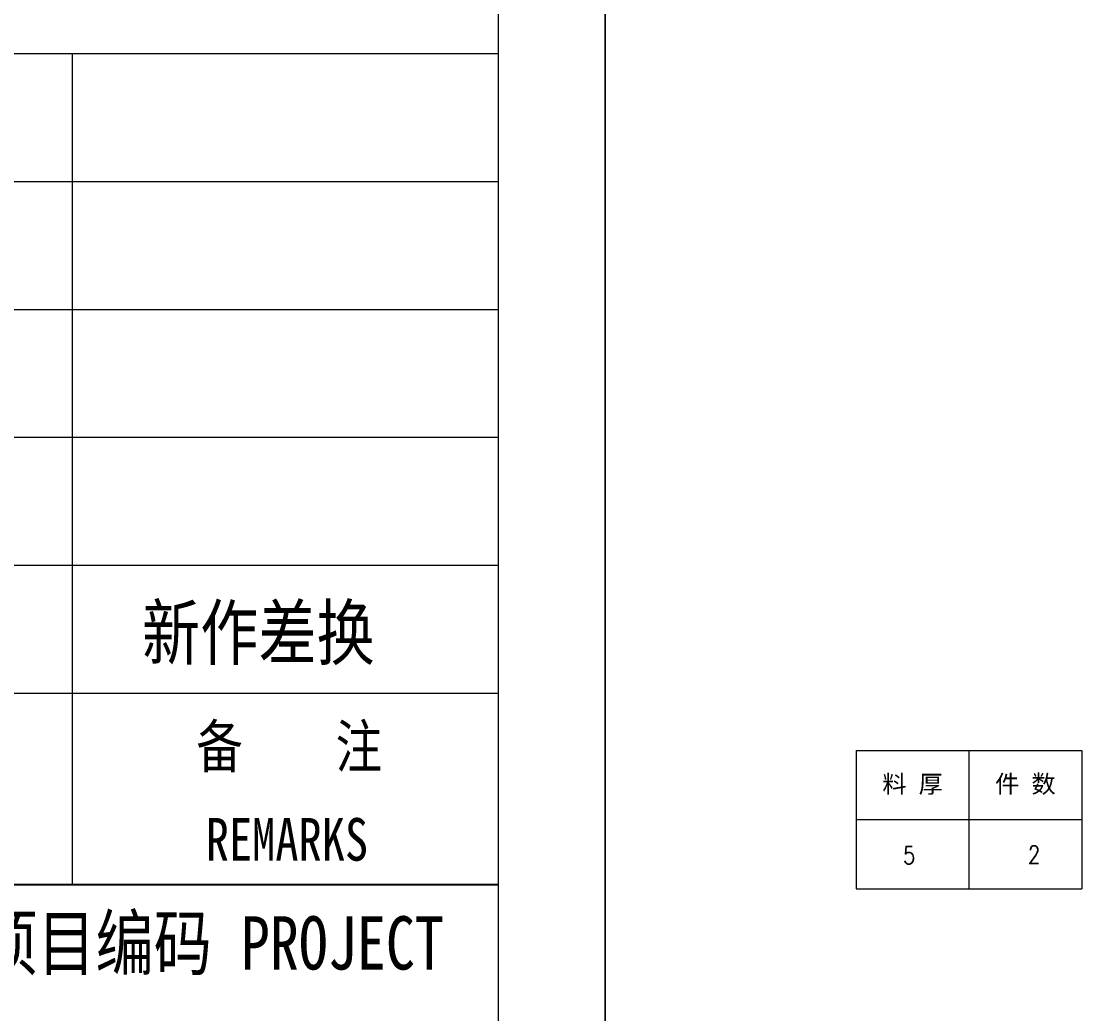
# Model space of a CAD drawing. Header units: millimetres. Extents: x 1333 to 129696, y -57210 to 105899.
# Drawn here: x 61940 to 62538, y 101679 to 102238 of the extents above; entities that cross this region are included whole.
import ezdxf
from ezdxf.enums import TextEntityAlignment as Align

# ---------------------------------------------------------------- set-up
doc = ezdxf.new("R2010")
doc.units = ezdxf.units.MM
doc.header["$LTSCALE"] = 0.5
doc.layers.add('图\\M+19E79\\M+195B6\\M+18E9A', color=7, linetype='Continuous')
doc.layers.add('图框', color=7, linetype='Continuous', lineweight=18)
doc.layers.add('标注线', color=3, linetype='Continuous', lineweight=18)
doc.layers.add('打印', color=7, linetype='Continuous', lineweight=15, plot=False)
doc.layers.add('打印-禁用', color=7, linetype='Continuous', lineweight=15, plot=False)
doc.styles.add('DIM', font='romans.shx', dxfattribs={"width": 0.8, "bigfont": 'bigfont.shx'})
doc.styles.get("Standard").update_dxf_attribs({"font": 'simplex.shx'})
doc.styles.add('国标', font='simfang.ttf', dxfattribs={"width": 0.8})

# ---------------------------------------------------------------- blocks, each defined once
blk = doc.blocks.new('GZDEH零件A3图框V01版')
at = {"layer": '图\\M+19E79\\M+195B6\\M+18E9A', "color": 7}
blk.add_line((3272.49, -1788.461), (3092.49, -1788.461), dxfattribs=at)
at = {"layer": '图\\M+19E79\\M+195B6\\M+18E9A', "color": 9}
blk.add_line((3272.49, -1788.461), (3092.49, -1788.461), dxfattribs=at)
at = {"layer": '图框', "linetype": 'Continuous'}
for p, q in [((3272.49, -1832.961), (3272.49, -1554.461)), ((3157.49, -1749.461), (3272.49, -1749.461))]:
    blk.add_line(p, q, dxfattribs=at)
at = {"layer": '图框', "color": 9}
for p, q in [((3252.49, -1749.461), (3252.49, -1788.461)), ((3157.49, -1755.461), (3272.49, -1755.461)), ((3157.49, -1761.461), (3272.49, -1761.461)), ((3157.49, -1767.461), (3272.49, -1767.461)), ((3157.49, -1773.461), (3272.49, -1773.461)), ((3157.49, -1779.461), (3272.49, -1779.461))]:
    blk.add_line(p, q, dxfattribs=at)
at = {"layer": '打印-禁用', "linetype": 'Continuous'}
blk.add_line((3277.49, -1846.461), (3277.49, -1549.461), dxfattribs=at)
at = {"layer": '图\\M+19E79\\M+195B6\\M+18E9A', "color": 9, "style": '国标', "width": 0.8}
blk.add_text('项目编码 PROJECT', height=2.5, dxfattribs=at).set_placement((3248.132, -1792.433))
at = {"layer": '图框', "color": 9, "style": '国标', "width": 0.8}
for s, p in [('备    注', (3262.675, -1781.922)), ('REMARKS', (3262.567, -1786.325))]:
    blk.add_text(s, height=2, dxfattribs=at).set_placement(p, align=Align.MIDDLE)
blk = doc.blocks.new('DEH A3')
at = {"layer": '图框'}
blk.add_blockref('GZDEH零件A3图框V01版', (-2857.49, 1846.461), dxfattribs=at)
blk = doc.blocks.new('*T111')
at = {"color": 0, "linetype": 'ByBlock', "lineweight": -2, "transparency": 16777216}
for p, q in [((0, 0), (127, 0)), ((0, 0), (0, -78)), ((63.5, 0), (63.5, -78)), ((127, 0), (127, -78)), ((0, -39), (127, -39)), ((0, -78), (127, -78))]:
    blk.add_line(p, q, dxfattribs=at)
at = {"color": 0, "transparency": 16777216, "char_height": 10, "width": 60.5, "attachment_point": 5}
for s, insert in [('{\\fSimSun|b0|i0|c134|p2;料 厚}', (31.75, -19.5)), ('{\\fSimSun|b0|i0|c134|p2;件 数}', (95.25, -19.5))]:
    blk.add_mtext(s, dxfattribs=dict(at, insert=insert))
blk = doc.blocks.new('拆图参数')
blk.add_blockref('*T111', (-63.5, 78))
at = {"style": 'DIM', "width": 0.8}
blk.add_attdef('6', text='', height=10, dxfattribs=at).set_placement((-37.13, 18.91), align=Align.MIDDLE_LEFT)
blk.add_attdef('1', text='', height=10, dxfattribs=at).set_placement((36.65, 19.27), align=Align.MIDDLE_CENTER)

msp = doc.modelspace()

# ---------------------------------------------------------------- linework, layer by layer
at = {"layer": '打印'}
msp.add_lwpolyline([(57229.101, 104619.912), (62269.101, 104619.912), (62269.101, 101055.912), (57229.101, 101055.912)], close=True, dxfattribs=at)

# ---------------------------------------------------------------- block references
at = {"layer": '图框', "xscale": 12, "yscale": 12, "zscale": 12}
msp.add_blockref('DEH A3', (57229.101, 101055.912), dxfattribs=at)
at = {"layer": '标注线'}
msp.add_blockref('拆图参数', (62474.018, 101749.655), dxfattribs=at).add_auto_attribs({'1': '2', '6': '5'})

# ---------------------------------------------------------------- texts
at = {"layer": '图\\M+19E79\\M+195B6\\M+18E9A', "color": 3, "style": '国标', "width": 0.8}
msp.add_text('新作差换', height=30, dxfattribs=at).set_placement((62008.48, 101878.89))

doc.saveas('drawing.dxf')
